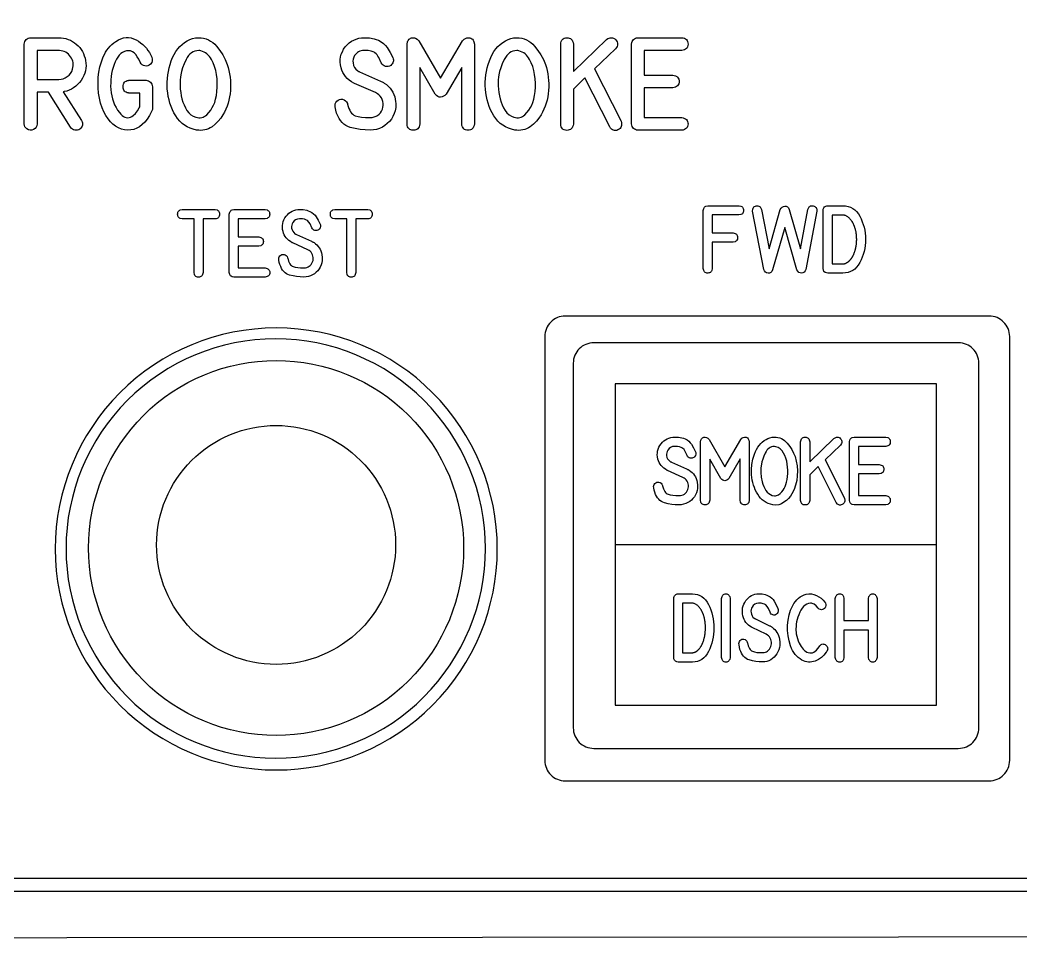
# Model space of a CAD drawing. Extents: x 27 to 704, y 10 to 614.
# Drawn here: x 619.08 to 668.92, y 181.49 to 227.25 of the extents above; entities that cross this region are included whole.
import ezdxf

# ---------------------------------------------------------------- set-up
doc = ezdxf.new("R2010")
doc.units = 0
for name, color, linetype in [('_BACKPANEL', 5, 'CONTINUOUS'), ('_ENGRAVING', 105, 'CONTINUOUS'), ('_LABELS', 30, 'CONTINUOUS'), ('_TOPLAYER', 1, 'CONTINUOUS')]:
    doc.layers.add(name, color=color, linetype=linetype)

msp = doc.modelspace()

# ---------------------------------------------------------------- linework, layer by layer
at = {"layer": '_BACKPANEL'}
for points in [[(704.25, 184.12), (704.25, 181.607), (559.25, 181.485), (559.25, 181.543), (559.25, 201.992), (559.25, 215.381), (559.25, 268.938), (559.25, 295.716), (559.25, 309.105), (704.25, 309.105), (704.25, 295.716), (704.25, 268.938), (704.25, 215.381), (704.25, 201.992)], [(667.334, 212.508), (646.239, 212.508), (646.133, 212.502), (646.031, 212.487), (645.933, 212.462), (645.838, 212.427), (645.748, 212.384), (645.664, 212.333), (645.585, 212.274), (645.512, 212.207), (645.445, 212.135), (645.386, 212.056), (645.335, 211.971), (645.292, 211.881), (645.258, 211.786), (645.232, 211.688), (645.217, 211.586), (645.211, 211.48), (645.211, 190.385), (645.217, 190.28), (645.232, 190.178), (645.258, 190.079), (645.292, 189.985), (645.335, 189.895), (645.386, 189.81), (645.445, 189.731), (645.512, 189.658), (645.585, 189.592), (645.664, 189.533), (645.748, 189.481), (645.838, 189.438), (645.933, 189.404), (646.031, 189.379), (646.133, 189.363), (646.239, 189.358), (667.334, 189.358), (667.44, 189.363), (667.542, 189.379), (667.64, 189.404), (667.735, 189.438), (667.825, 189.481), (667.909, 189.533), (667.988, 189.592), (668.061, 189.658), (668.127, 189.731), (668.187, 189.81), (668.238, 189.895), (668.281, 189.985), (668.315, 190.079), (668.341, 190.178), (668.356, 190.28), (668.361, 190.385), (668.361, 211.48), (668.356, 211.586), (668.341, 211.688), (668.315, 211.786), (668.281, 211.881), (668.238, 211.971), (668.187, 212.056), (668.127, 212.135), (668.061, 212.207), (667.988, 212.274), (667.909, 212.333), (667.825, 212.384), (667.735, 212.427), (667.64, 212.462), (667.542, 212.487), (667.44, 212.502)]]:
    msp.add_lwpolyline(points, close=True, dxfattribs=at)
msp.add_lwpolyline([(631.833, 207.059, -0.414214), (637.783, 201.109, -0.414214), (631.833, 195.159, -0.414214), (625.883, 201.109, -0.414214)], format="xyb", close=True, dxfattribs=at)
at = {"layer": '_ENGRAVING'}
for points in [[(622.139, 222.244), (622.169, 222.182), (622.188, 222.122), (622.195, 222.065), (622.191, 222.01), (622.175, 221.958), (622.147, 221.908), (622.108, 221.861), (622.058, 221.816), (622.002, 221.784), (621.942, 221.765), (621.878, 221.758), (621.809, 221.765), (621.744, 221.783), (621.687, 221.812), (621.641, 221.852), (621.603, 221.904), (620.494, 223.657), (619.931, 223.657), (619.931, 222.073), (619.92, 221.982), (619.887, 221.904), (619.831, 221.841), (619.753, 221.79), (619.666, 221.76), (619.581, 221.755), (619.499, 221.776), (619.42, 221.823), (619.366, 221.873), (619.327, 221.932), (619.304, 221.998), (619.296, 222.073), (619.296, 226.05), (619.302, 226.113), (619.319, 226.171), (619.348, 226.224), (619.388, 226.273), (619.436, 226.313), (619.489, 226.342), (619.548, 226.359), (619.612, 226.365), (621.009, 226.365), (621.133, 226.36), (621.253, 226.345), (621.369, 226.32), (621.48, 226.285), (621.587, 226.24), (621.691, 226.184), (621.79, 226.119), (621.885, 226.044), (621.973, 225.961), (622.053, 225.873), (622.124, 225.779), (622.186, 225.68), (622.239, 225.576), (622.283, 225.466), (622.319, 225.351), (622.346, 225.231), (622.363, 225.099), (622.367, 224.97), (622.359, 224.844), (622.337, 224.719), (622.303, 224.596), (622.256, 224.476), (622.195, 224.358), (622.122, 224.241), (622.039, 224.132), (621.95, 224.034), (621.854, 223.947), (621.752, 223.871), (621.643, 223.807), (621.527, 223.754), (621.405, 223.712), (621.277, 223.682), (621.234, 223.675)], [(624.504, 223.612), (624.484, 223.615), (624.42, 223.627), (624.364, 223.647), (624.317, 223.674), (624.278, 223.71), (624.248, 223.753), (624.227, 223.803), (624.214, 223.861), (624.21, 223.927), (624.214, 223.993), (624.227, 224.052), (624.248, 224.102), (624.278, 224.145), (624.317, 224.18), (624.364, 224.208), (624.42, 224.228), (624.484, 224.24), (624.504, 224.245), (624.525, 224.245), (625.355, 224.245), (625.418, 224.239), (625.476, 224.221), (625.53, 224.192), (625.579, 224.151), (625.62, 224.102), (625.649, 224.049), (625.667, 223.99), (625.672, 223.927), (625.672, 222.786), (625.645, 222.728), (625.63, 222.692), (625.614, 222.658), (625.596, 222.624), (625.578, 222.591), (625.562, 222.557), (625.544, 222.523), (625.524, 222.489), (625.411, 222.315), (625.292, 222.165), (625.167, 222.039), (625.034, 221.936), (624.896, 221.858), (624.75, 221.802), (624.598, 221.771), (624.439, 221.763), (624.28, 221.779), (624.128, 221.816), (623.982, 221.874), (623.843, 221.955), (623.71, 222.057), (623.583, 222.182), (623.463, 222.328), (623.35, 222.496), (623.252, 222.677), (623.168, 222.879), (623.097, 223.103), (623.039, 223.348), (622.997, 223.605), (622.973, 223.866), (622.967, 224.129), (622.978, 224.394), (623.009, 224.658), (623.061, 224.916), (623.134, 225.167), (623.227, 225.412), (623.282, 225.529), (623.344, 225.641), (623.412, 225.746), (623.487, 225.845), (623.568, 225.937), (623.655, 226.024), (623.749, 226.104), (623.849, 226.178), (623.978, 226.256), (624.107, 226.315), (624.234, 226.354), (624.36, 226.374), (624.486, 226.375), (624.611, 226.356), (624.735, 226.318), (624.858, 226.26), (624.977, 226.19), (625.088, 226.112), (625.191, 226.028), (625.287, 225.937), (625.374, 225.839), (625.454, 225.735), (625.527, 225.623), (625.591, 225.505), (625.609, 225.469), (625.623, 225.438), (625.641, 225.404), (625.666, 225.302), (625.665, 225.21), (625.637, 225.127), (625.582, 225.055), (625.516, 225.001), (625.446, 224.967), (625.374, 224.953), (625.299, 224.959), (625.227, 224.983), (625.163, 225.021), (625.109, 225.073), (625.063, 225.141), (624.994, 225.292), (624.921, 225.421), (624.844, 225.527), (624.761, 225.609), (624.674, 225.669), (624.582, 225.706), (624.485, 225.719), (624.384, 225.71), (624.283, 225.681), (624.189, 225.636), (624.102, 225.575), (624.021, 225.498), (623.946, 225.405), (623.878, 225.296), (623.817, 225.171), (623.762, 225.03), (623.715, 224.885), (623.676, 224.737), (623.644, 224.586), (623.62, 224.432), (623.604, 224.276), (623.596, 224.117), (623.595, 223.956), (623.602, 223.791), (623.618, 223.628), (623.645, 223.47), (623.683, 223.318), (623.731, 223.171), (623.791, 223.029), (623.861, 222.893), (623.942, 222.761), (624.034, 222.636), (624.101, 222.557), (624.169, 222.493), (624.236, 222.443), (624.304, 222.408), (624.372, 222.388), (624.441, 222.382), (624.51, 222.391), (624.579, 222.415), (624.646, 222.449), (624.71, 222.49), (624.826, 222.592), (624.928, 222.721), (625.015, 222.876), (625.04, 222.926), (625.04, 223.612)], [(629.4, 225.039), (629.447, 224.883), (629.487, 224.725), (629.519, 224.565), (629.542, 224.404), (629.558, 224.241), (629.565, 224.078), (629.565, 223.912), (629.556, 223.745), (629.539, 223.579), (629.514, 223.417), (629.481, 223.259), (629.439, 223.104), (629.389, 222.952), (629.33, 222.805), (629.263, 222.661), (629.188, 222.521), (629.079, 222.355), (628.951, 222.202), (628.805, 222.062), (628.641, 221.936), (628.553, 221.88), (628.463, 221.835), (628.371, 221.799), (628.276, 221.773), (628.18, 221.757), (628.081, 221.75), (627.979, 221.754), (627.876, 221.767), (627.71, 221.804), (627.555, 221.856), (627.409, 221.923), (627.274, 222.004), (627.148, 222.101), (627.033, 222.212), (626.927, 222.337), (626.832, 222.478), (626.746, 222.628), (626.67, 222.782), (626.603, 222.941), (626.547, 223.103), (626.5, 223.27), (626.462, 223.441), (626.434, 223.616), (626.416, 223.796), (626.408, 223.977), (626.409, 224.156), (626.419, 224.335), (626.439, 224.512), (626.468, 224.689), (626.507, 224.864), (626.555, 225.038), (626.612, 225.21), (626.679, 225.377), (626.755, 225.531), (626.84, 225.674), (626.935, 225.805), (627.039, 225.924), (627.152, 226.032), (627.274, 226.128), (627.405, 226.212), (627.54, 226.279), (627.677, 226.327), (627.818, 226.355), (627.961, 226.365), (628.097, 226.358), (628.226, 226.339), (628.348, 226.306), (628.464, 226.26), (628.574, 226.202), (628.678, 226.13), (628.775, 226.045), (628.866, 225.947), (629.031, 225.734), (629.175, 225.512), (629.298, 225.28)], [(637.034, 224.209), (637.07, 224.193), (637.11, 224.173), (637.146, 224.152), (637.181, 224.131), (637.218, 224.11), (637.324, 224.033), (637.42, 223.949), (637.505, 223.859), (637.579, 223.761), (637.643, 223.656), (637.696, 223.544), (637.738, 223.425), (637.77, 223.299), (637.786, 223.197), (637.794, 223.094), (637.795, 222.989), (637.788, 222.883), (637.761, 222.733), (637.716, 222.589), (637.653, 222.45), (637.573, 222.317), (637.478, 222.194), (637.371, 222.087), (637.253, 221.994), (637.124, 221.915), (636.977, 221.848), (636.828, 221.801), (636.677, 221.772), (636.523, 221.762), (636.265, 221.771), (636.013, 221.796), (635.766, 221.838), (635.526, 221.896), (635.411, 221.937), (635.305, 221.991), (635.208, 222.06), (635.119, 222.142), (635.039, 222.239), (634.967, 222.35), (634.903, 222.474), (634.848, 222.613), (634.808, 222.766), (634.776, 222.924), (634.769, 223.002), (634.779, 223.076), (634.809, 223.145), (634.856, 223.209), (634.917, 223.262), (634.984, 223.295), (635.058, 223.309), (635.139, 223.304), (635.221, 223.277), (635.29, 223.231), (635.345, 223.166), (635.386, 223.083), (635.393, 223.063), (635.423, 222.947), (635.457, 222.844), (635.497, 222.752), (635.541, 222.673), (635.591, 222.607), (635.646, 222.552), (635.705, 222.51), (635.77, 222.48), (635.918, 222.439), (636.092, 222.412), (636.292, 222.397), (636.518, 222.395), (636.624, 222.401), (636.722, 222.421), (636.81, 222.453), (636.89, 222.498), (636.962, 222.556), (637.024, 222.628), (637.078, 222.712), (637.124, 222.809), (637.152, 222.902), (637.165, 222.997), (637.163, 223.094), (637.146, 223.193), (637.115, 223.288), (637.073, 223.375), (637.018, 223.454), (636.95, 223.525), (636.875, 223.579), (636.779, 223.63), (635.737, 224.087), (635.704, 224.105), (635.582, 224.176), (635.472, 224.254), (635.375, 224.34), (635.29, 224.432), (635.216, 224.532), (635.155, 224.638), (635.106, 224.752), (635.069, 224.873), (635.039, 225.015), (635.026, 225.153), (635.028, 225.288), (635.046, 225.419), (635.08, 225.547), (635.131, 225.67), (635.197, 225.791), (635.279, 225.907), (635.373, 226.014), (635.474, 226.107), (635.582, 226.186), (635.697, 226.25), (635.819, 226.3), (635.948, 226.336), (636.085, 226.358), (636.228, 226.365), (636.476, 226.358), (636.71, 226.314), (636.823, 226.285), (636.937, 226.241), (637.07, 226.168), (637.187, 226.084), (637.288, 225.986), (637.371, 225.876), (637.515, 225.635), (637.644, 225.375), (637.664, 225.316), (637.672, 225.262), (637.671, 225.211), (637.661, 225.162), (637.641, 225.116), (637.614, 225.066), (637.585, 225.03), (637.538, 224.99), (637.478, 224.955), (637.415, 224.936), (637.35, 224.931), (637.281, 224.94), (637.216, 224.963), (637.158, 225.001), (637.109, 225.053), (637.068, 225.12), (636.943, 225.387), (636.906, 225.452), (636.863, 225.512), (636.813, 225.565), (636.757, 225.613), (636.708, 225.644), (636.661, 225.666), (636.559, 225.703), (636.413, 225.728), (636.206, 225.735), (636.132, 225.73), (636.064, 225.717), (635.999, 225.696), (635.939, 225.667), (635.884, 225.631), (635.833, 225.586), (635.786, 225.534), (635.744, 225.474), (635.699, 225.389), (635.67, 225.3), (635.658, 225.206), (635.663, 225.107), (635.69, 224.989), (635.737, 224.885), (635.807, 224.795), (635.897, 224.72), (635.917, 224.705), (635.942, 224.69), (635.967, 224.679), (635.994, 224.668)], [(641.708, 222.071), (641.693, 221.997), (641.67, 221.933), (641.64, 221.879), (641.604, 221.835), (641.561, 221.8), (641.511, 221.776), (641.454, 221.761), (641.39, 221.757), (641.326, 221.762), (641.269, 221.777), (641.219, 221.801), (641.176, 221.836), (641.14, 221.88), (641.111, 221.934), (641.089, 221.997), (641.074, 222.071), (641.074, 224.882), (640.302, 223.561), (640.238, 223.495), (640.171, 223.447), (640.1, 223.417), (640.026, 223.405), (639.952, 223.412), (639.882, 223.441), (639.816, 223.49), (639.755, 223.561), (638.987, 224.875), (638.99, 222.071), (638.977, 221.997), (638.956, 221.934), (638.927, 221.88), (638.89, 221.836), (638.846, 221.802), (638.793, 221.778), (638.733, 221.764), (638.664, 221.759), (638.596, 221.764), (638.536, 221.779), (638.485, 221.803), (638.442, 221.837), (638.407, 221.881), (638.381, 221.935), (638.362, 221.998), (638.353, 222.071), (638.353, 226.045), (638.374, 226.162), (638.393, 226.21), (638.418, 226.252), (638.45, 226.287), (638.487, 226.316), (638.531, 226.339), (638.58, 226.355), (638.681, 226.365), (638.729, 226.358), (638.776, 226.344), (638.864, 226.293), (638.945, 226.212), (640.027, 224.351), (641.121, 226.212), (641.202, 226.293), (641.289, 226.344), (641.335, 226.358), (641.382, 226.364), (641.482, 226.354), (641.531, 226.337), (641.574, 226.315), (641.61, 226.286), (641.642, 226.251), (641.667, 226.209), (641.687, 226.161), (641.708, 226.045)], [(645.242, 225.039), (645.29, 224.883), (645.329, 224.725), (645.361, 224.565), (645.384, 224.404), (645.4, 224.241), (645.407, 224.078), (645.407, 223.912), (645.398, 223.745), (645.381, 223.579), (645.356, 223.417), (645.323, 223.259), (645.281, 223.104), (645.231, 222.952), (645.172, 222.805), (645.105, 222.661), (645.03, 222.521), (644.921, 222.355), (644.793, 222.202), (644.648, 222.062), (644.483, 221.936), (644.396, 221.88), (644.306, 221.835), (644.213, 221.799), (644.119, 221.773), (644.022, 221.757), (643.923, 221.75), (643.822, 221.754), (643.718, 221.767), (643.553, 221.804), (643.397, 221.856), (643.252, 221.923), (643.116, 222.004), (642.991, 222.101), (642.875, 222.212), (642.769, 222.337), (642.674, 222.478), (642.588, 222.628), (642.512, 222.782), (642.446, 222.941), (642.389, 223.103), (642.342, 223.27), (642.304, 223.441), (642.277, 223.616), (642.259, 223.796), (642.25, 223.977), (642.251, 224.156), (642.261, 224.335), (642.281, 224.512), (642.31, 224.689), (642.349, 224.864), (642.397, 225.038), (642.454, 225.21), (642.521, 225.377), (642.597, 225.531), (642.683, 225.674), (642.777, 225.805), (642.881, 225.924), (642.994, 226.032), (643.116, 226.128), (643.248, 226.212), (643.382, 226.279), (643.52, 226.327), (643.66, 226.355), (643.804, 226.365), (643.939, 226.358), (644.068, 226.339), (644.19, 226.306), (644.307, 226.26), (644.417, 226.202), (644.52, 226.13), (644.618, 226.045), (644.708, 225.947), (644.873, 225.734), (645.017, 225.512), (645.14, 225.28)], [(648.289, 226.279), (648.352, 226.32), (648.414, 226.348), (648.473, 226.364), (648.531, 226.367), (648.587, 226.359), (648.641, 226.337), (648.693, 226.304), (648.744, 226.258), (648.787, 226.206), (648.817, 226.153), (648.835, 226.099), (648.84, 226.044), (648.832, 225.989), (648.812, 225.934), (648.779, 225.877), (648.733, 225.82), (647.691, 224.819), (649.012, 222.212), (649.03, 222.136), (649.037, 222.066), (649.034, 222.002), (649.02, 221.945), (648.994, 221.893), (648.959, 221.848), (648.912, 221.809), (648.854, 221.776), (648.793, 221.752), (648.734, 221.74), (648.678, 221.741), (648.626, 221.754), (648.576, 221.779), (648.529, 221.816), (648.485, 221.865), (648.445, 221.927), (647.211, 224.36), (646.637, 223.806), (646.637, 222.066), (646.621, 221.992), (646.598, 221.928), (646.568, 221.873), (646.53, 221.829), (646.485, 221.795), (646.433, 221.771), (646.373, 221.756), (646.306, 221.752), (646.24, 221.758), (646.182, 221.773), (646.132, 221.798), (646.09, 221.832), (646.056, 221.876), (646.03, 221.93), (646.012, 221.993), (646.003, 222.066), (646.003, 226.045), (646.012, 226.119), (646.03, 226.182), (646.056, 226.237), (646.09, 226.281), (646.132, 226.316), (646.182, 226.342), (646.24, 226.358), (646.306, 226.364), (646.373, 226.36), (646.433, 226.346), (646.485, 226.322), (646.53, 226.287), (646.568, 226.242), (646.598, 226.187), (646.621, 226.121), (646.637, 226.045), (646.637, 224.688)], [(652.028, 225.737), (650.162, 225.737), (650.162, 224.506), (651.584, 224.506), (651.659, 224.49), (651.724, 224.468), (651.779, 224.439), (651.824, 224.402), (651.858, 224.358), (651.883, 224.308), (651.898, 224.25), (651.903, 224.185), (651.897, 224.12), (651.882, 224.063), (651.857, 224.012), (651.822, 223.969), (651.778, 223.933), (651.723, 223.903), (651.659, 223.881), (651.584, 223.867), (650.162, 223.867), (650.162, 222.388), (652.028, 222.388), (652.102, 222.373), (652.166, 222.35), (652.221, 222.321), (652.266, 222.285), (652.3, 222.242), (652.325, 222.192), (652.34, 222.135), (652.345, 222.071), (652.34, 222.007), (652.325, 221.95), (652.3, 221.9), (652.266, 221.857), (652.221, 221.821), (652.166, 221.792), (652.102, 221.77), (652.028, 221.756), (649.849, 221.756), (649.782, 221.768), (649.723, 221.789), (649.672, 221.817), (649.628, 221.853), (649.592, 221.897), (649.564, 221.949), (649.543, 222.008), (649.529, 222.075), (649.529, 226.05), (649.544, 226.12), (649.565, 226.181), (649.594, 226.233), (649.631, 226.277), (649.674, 226.312), (649.725, 226.338), (649.783, 226.356), (649.849, 226.365), (652.028, 226.365), (652.102, 226.355), (652.166, 226.336), (652.221, 226.309), (652.265, 226.273), (652.3, 226.23), (652.324, 226.178), (652.339, 226.117), (652.344, 226.049), (652.339, 225.98), (652.324, 225.92), (652.299, 225.868), (652.264, 225.825), (652.22, 225.79), (652.165, 225.764), (652.101, 225.746)], [(621.009, 224.29), (621.122, 224.298), (621.23, 224.325), (621.334, 224.368), (621.433, 224.429), (621.523, 224.504), (621.596, 224.59), (621.654, 224.687), (621.696, 224.794), (621.717, 224.88), (621.729, 224.963), (621.732, 225.045), (621.724, 225.124), (621.707, 225.201), (621.681, 225.276), (621.645, 225.35), (621.599, 225.421), (621.546, 225.487), (621.488, 225.545), (621.425, 225.596), (621.358, 225.638), (621.286, 225.673), (621.209, 225.7), (621.127, 225.719), (621.041, 225.73), (619.931, 225.73), (619.931, 224.29)], [(627.979, 225.726), (627.879, 225.719), (627.785, 225.698), (627.697, 225.663), (627.616, 225.614), (627.54, 225.552), (627.472, 225.475), (627.409, 225.384), (627.353, 225.28), (627.256, 225.065), (627.179, 224.867), (627.122, 224.685), (627.084, 224.519), (627.066, 224.398), (627.054, 224.266), (627.052, 223.963), (627.062, 223.801), (627.081, 223.639), (627.11, 223.478), (627.147, 223.319), (627.194, 223.163), (627.251, 223.016), (627.318, 222.876), (627.396, 222.745), (627.486, 222.628), (627.589, 222.532), (627.705, 222.458), (627.833, 222.406), (627.911, 222.386), (627.985, 222.377), (628.057, 222.377), (628.127, 222.388), (628.193, 222.408), (628.257, 222.439), (628.318, 222.48), (628.377, 222.531), (628.484, 222.645), (628.577, 222.762), (628.657, 222.883), (628.722, 223.007), (628.777, 223.146), (628.823, 223.306), (628.859, 223.486), (628.885, 223.687), (628.9, 223.897), (628.902, 224.107), (628.89, 224.317), (628.865, 224.527), (628.825, 224.732), (628.77, 224.926), (628.7, 225.11), (628.614, 225.283), (628.565, 225.364), (628.511, 225.436), (628.452, 225.501), (628.388, 225.559), (628.319, 225.609), (628.245, 225.651), (628.167, 225.685), (628.083, 225.712), (628.035, 225.722)], [(643.822, 225.726), (643.721, 225.719), (643.627, 225.698), (643.539, 225.663), (643.458, 225.614), (643.383, 225.552), (643.314, 225.475), (643.251, 225.384), (643.195, 225.28), (643.098, 225.065), (643.021, 224.867), (642.964, 224.685), (642.926, 224.519), (642.908, 224.398), (642.897, 224.266), (642.894, 223.963), (642.905, 223.801), (642.924, 223.639), (642.952, 223.478), (642.989, 223.319), (643.036, 223.163), (643.093, 223.016), (643.161, 222.876), (643.239, 222.745), (643.329, 222.628), (643.431, 222.532), (643.547, 222.458), (643.675, 222.406), (643.753, 222.386), (643.828, 222.377), (643.9, 222.377), (643.969, 222.388), (644.035, 222.408), (644.099, 222.439), (644.16, 222.48), (644.219, 222.531), (644.326, 222.645), (644.42, 222.762), (644.499, 222.883), (644.564, 223.007), (644.619, 223.146), (644.665, 223.306), (644.701, 223.486), (644.728, 223.687), (644.743, 223.897), (644.744, 224.107), (644.733, 224.317), (644.707, 224.527), (644.668, 224.732), (644.613, 224.926), (644.542, 225.11), (644.456, 225.283), (644.407, 225.364), (644.353, 225.436), (644.294, 225.501), (644.23, 225.559), (644.161, 225.609), (644.088, 225.651), (644.009, 225.685), (643.925, 225.712), (643.877, 225.722)], [(653.099, 214.875), (653.099, 217.766), (653.124, 217.862), (653.145, 217.9), (653.17, 217.932), (653.202, 217.958), (653.238, 217.978), (653.327, 217.999), (654.883, 217.999), (654.981, 217.977), (655.019, 217.958), (655.051, 217.932), (655.075, 217.9), (655.093, 217.861), (655.103, 217.817), (655.107, 217.767), (655.103, 217.716), (655.093, 217.672), (655.075, 217.634), (655.05, 217.603), (655.018, 217.577), (654.979, 217.558), (654.88, 217.538), (653.551, 217.538), (653.551, 216.642), (654.587, 216.642), (654.685, 216.622), (654.723, 216.603), (654.755, 216.578), (654.779, 216.548), (654.797, 216.511), (654.808, 216.469), (654.813, 216.42), (654.81, 216.372), (654.8, 216.329), (654.782, 216.291), (654.758, 216.258), (654.726, 216.231), (654.687, 216.209), (654.587, 216.181), (653.551, 216.181), (653.551, 214.875), (653.531, 214.776), (653.512, 214.737), (653.488, 214.705), (653.458, 214.679), (653.422, 214.661), (653.38, 214.65), (653.333, 214.646), (653.285, 214.648), (653.243, 214.659), (653.205, 214.676), (653.173, 214.701), (653.147, 214.734), (653.126, 214.773)], [(657.377, 217.812), (657.939, 215.852), (658.315, 217.812), (658.357, 217.906), (658.384, 217.941), (658.415, 217.967), (658.45, 217.986), (658.489, 217.996), (658.533, 217.998), (658.58, 217.992), (658.626, 217.979), (658.665, 217.96), (658.698, 217.935), (658.724, 217.905), (658.743, 217.868), (658.755, 217.826), (658.761, 217.725), (658.204, 214.831), (658.172, 214.751), (658.126, 214.693), (658.067, 214.656), (657.995, 214.642), (657.921, 214.65), (657.858, 214.68), (657.806, 214.733), (657.766, 214.808), (657.158, 216.922), (656.555, 214.808), (656.513, 214.731), (656.461, 214.678), (656.4, 214.648), (656.328, 214.642), (656.258, 214.658), (656.198, 214.695), (656.15, 214.753), (656.113, 214.831), (655.557, 217.725), (655.568, 217.83), (655.583, 217.873), (655.603, 217.909), (655.628, 217.94), (655.66, 217.964), (655.697, 217.983), (655.74, 217.995), (655.784, 217.999), (655.826, 217.996), (655.864, 217.985), (655.898, 217.966), (655.93, 217.94), (655.959, 217.905), (656.007, 217.812), (656.378, 215.848), (656.941, 217.812), (656.981, 217.883), (657.031, 217.935), (657.091, 217.967), (657.162, 217.979), (657.232, 217.97), (657.292, 217.94), (657.34, 217.887)], [(659.298, 217.999), (660.055, 217.999), (660.191, 217.99), (660.319, 217.966), (660.438, 217.925), (660.548, 217.867), (660.65, 217.794), (660.742, 217.704), (660.826, 217.597), (660.9, 217.474), (660.966, 217.341), (661.023, 217.205), (661.072, 217.066), (661.111, 216.924), (661.142, 216.778), (661.164, 216.629), (661.177, 216.476), (661.182, 216.32), (661.177, 216.165), (661.164, 216.012), (661.142, 215.863), (661.111, 215.717), (661.071, 215.575), (661.023, 215.435), (660.966, 215.299), (660.9, 215.167), (660.825, 215.044), (660.741, 214.937), (660.649, 214.847), (660.547, 214.773), (660.437, 214.716), (660.319, 214.675), (660.191, 214.65), (660.055, 214.642), (659.298, 214.642), (659.301, 214.642), (659.298, 214.642), (659.24, 214.652), (659.167, 214.681), (659.115, 214.728), (659.084, 214.793), (659.074, 214.875), (659.073, 214.875), (659.074, 217.769), (659.073, 217.782), (659.079, 217.826), (659.092, 217.866), (659.114, 217.902), (659.142, 217.936), (659.177, 217.963), (659.214, 217.983), (659.255, 217.995), (659.299, 217.999)], [(627.748, 214.671), (627.748, 217.345), (627.156, 217.345), (627.057, 217.366), (627.018, 217.386), (626.986, 217.412), (626.962, 217.444), (626.944, 217.482), (626.934, 217.526), (626.931, 217.576), (626.934, 217.627), (626.945, 217.671), (626.963, 217.709), (626.987, 217.741), (627.019, 217.767), (627.058, 217.787), (627.156, 217.809), (628.793, 217.809), (628.891, 217.788), (628.929, 217.768), (628.96, 217.742), (628.985, 217.71), (629.002, 217.671), (629.013, 217.627), (629.017, 217.576), (629.013, 217.526), (629.003, 217.481), (628.986, 217.443), (628.961, 217.411), (628.93, 217.385), (628.891, 217.366), (628.846, 217.352), (628.793, 217.345), (628.203, 217.345), (628.203, 214.671), (628.174, 214.569), (628.152, 214.529), (628.125, 214.496), (628.092, 214.471), (628.055, 214.454), (628.012, 214.443), (627.965, 214.441), (627.917, 214.445), (627.876, 214.456), (627.84, 214.474), (627.81, 214.5), (627.786, 214.532), (627.767, 214.571)], [(631.289, 217.35), (629.952, 217.35), (629.952, 216.45), (630.971, 216.45), (631.071, 216.423), (631.111, 216.401), (631.143, 216.375), (631.168, 216.343), (631.186, 216.306), (631.196, 216.263), (631.2, 216.216), (631.196, 216.169), (631.185, 216.127), (631.167, 216.09), (631.142, 216.058), (631.11, 216.031), (631.071, 216.01), (630.971, 215.983), (629.952, 215.983), (629.952, 214.903), (631.289, 214.903), (631.389, 214.875), (631.428, 214.854), (631.46, 214.827), (631.485, 214.796), (631.502, 214.759), (631.513, 214.718), (631.517, 214.671), (631.513, 214.624), (631.502, 214.582), (631.485, 214.546), (631.46, 214.515), (631.428, 214.488), (631.389, 214.467), (631.289, 214.441), (629.727, 214.441), (629.637, 214.465), (629.601, 214.486), (629.569, 214.512), (629.543, 214.544), (629.523, 214.582), (629.498, 214.674), (629.498, 217.579), (629.524, 217.675), (629.545, 217.713), (629.571, 217.745), (629.602, 217.771), (629.639, 217.79), (629.727, 217.809), (631.289, 217.809), (631.389, 217.788), (631.428, 217.768), (631.46, 217.742), (631.484, 217.71), (631.502, 217.672), (631.512, 217.628), (631.516, 217.578), (631.512, 217.528), (631.501, 217.484), (631.484, 217.446), (631.459, 217.415), (631.427, 217.389), (631.388, 217.37)], [(633.588, 216.233), (633.614, 216.222), (633.643, 216.207), (633.669, 216.192), (633.694, 216.177), (633.721, 216.161), (633.797, 216.105), (633.865, 216.044), (633.926, 215.977), (633.979, 215.906), (634.025, 215.829), (634.063, 215.748), (634.093, 215.661), (634.116, 215.569), (634.134, 215.419), (634.129, 215.265), (634.109, 215.155), (634.077, 215.049), (634.032, 214.948), (633.975, 214.851), (633.906, 214.761), (633.83, 214.683), (633.745, 214.615), (633.653, 214.557), (633.548, 214.508), (633.441, 214.473), (633.332, 214.452), (633.222, 214.445), (633.037, 214.452), (632.856, 214.47), (632.68, 214.501), (632.507, 214.543), (632.425, 214.573), (632.349, 214.613), (632.279, 214.663), (632.216, 214.723), (632.158, 214.794), (632.106, 214.875), (632.061, 214.966), (632.022, 215.067), (631.993, 215.179), (631.97, 215.294), (631.964, 215.352), (631.972, 215.406), (631.993, 215.456), (632.027, 215.503), (632.07, 215.541), (632.119, 215.566), (632.172, 215.576), (632.23, 215.572), (632.289, 215.552), (632.338, 215.519), (632.377, 215.472), (632.407, 215.411), (632.412, 215.396), (632.458, 215.236), (632.518, 215.111), (632.554, 215.062), (632.593, 215.023), (632.636, 214.992), (632.682, 214.97), (632.788, 214.94), (632.913, 214.92), (633.056, 214.909), (633.219, 214.908), (633.295, 214.912), (633.364, 214.927), (633.428, 214.95), (633.485, 214.983), (633.537, 215.026), (633.581, 215.078), (633.62, 215.139), (633.653, 215.21), (633.673, 215.278), (633.683, 215.348), (633.681, 215.419), (633.669, 215.491), (633.647, 215.56), (633.616, 215.624), (633.577, 215.682), (633.529, 215.733), (633.474, 215.773), (633.406, 215.811), (632.659, 216.145), (632.635, 216.158), (632.547, 216.21), (632.469, 216.267), (632.399, 216.329), (632.338, 216.397), (632.285, 216.469), (632.241, 216.547), (632.206, 216.63), (632.18, 216.719), (632.158, 216.822), (632.149, 216.924), (632.15, 217.022), (632.163, 217.118), (632.188, 217.211), (632.224, 217.302), (632.272, 217.389), (632.331, 217.474), (632.398, 217.553), (632.47, 217.621), (632.548, 217.678), (632.63, 217.725), (632.718, 217.762), (632.81, 217.788), (632.908, 217.804), (633.011, 217.809), (633.188, 217.804), (633.356, 217.772), (633.437, 217.751), (633.519, 217.719), (633.615, 217.666), (633.698, 217.603), (633.77, 217.532), (633.83, 217.452), (633.933, 217.276), (634.025, 217.085), (634.04, 217.043), (634.045, 216.966), (634.024, 216.896), (633.983, 216.834), (633.95, 216.804), (633.907, 216.779), (633.862, 216.765), (633.815, 216.761), (633.766, 216.768), (633.719, 216.785), (633.677, 216.812), (633.642, 216.851), (633.612, 216.899), (633.523, 217.094), (633.466, 217.185), (633.39, 217.26), (633.321, 217.298), (633.248, 217.325), (633.143, 217.344), (632.994, 217.349), (632.893, 217.335), (632.804, 217.299), (632.727, 217.24), (632.664, 217.158), (632.631, 217.096), (632.61, 217.031), (632.602, 216.962), (632.606, 216.89), (632.625, 216.803), (632.659, 216.728), (632.709, 216.662), (632.773, 216.607), (632.788, 216.596), (632.806, 216.585), (632.823, 216.577), (632.843, 216.569)], [(635.352, 214.671), (635.352, 217.345), (634.76, 217.345), (634.661, 217.366), (634.622, 217.386), (634.59, 217.412), (634.566, 217.444), (634.548, 217.482), (634.538, 217.526), (634.534, 217.576), (634.538, 217.627), (634.549, 217.671), (634.566, 217.709), (634.591, 217.741), (634.623, 217.767), (634.661, 217.787), (634.76, 217.809), (636.397, 217.809), (636.495, 217.788), (636.533, 217.768), (636.564, 217.742), (636.589, 217.71), (636.606, 217.671), (636.617, 217.627), (636.621, 217.576), (636.617, 217.526), (636.607, 217.481), (636.59, 217.443), (636.565, 217.411), (636.534, 217.385), (636.495, 217.366), (636.45, 217.352), (636.397, 217.345), (635.807, 217.345), (635.807, 214.671), (635.778, 214.569), (635.756, 214.529), (635.729, 214.496), (635.696, 214.471), (635.659, 214.454), (635.616, 214.443), (635.569, 214.441), (635.521, 214.445), (635.48, 214.456), (635.444, 214.474), (635.414, 214.5), (635.39, 214.532), (635.371, 214.571)], [(660.055, 215.104), (660.061, 215.104), (660.069, 215.104), (660.075, 215.105), (660.082, 215.106), (660.089, 215.107), (660.098, 215.108), (660.105, 215.108), (660.113, 215.109), (660.119, 215.11), (660.127, 215.111), (660.14, 215.114), (660.146, 215.117), (660.154, 215.121), (660.162, 215.122), (660.171, 215.124), (660.177, 215.126), (660.185, 215.129), (660.199, 215.136), (660.216, 215.142), (660.222, 215.145), (660.23, 215.149), (660.243, 215.157), (660.259, 215.165), (660.265, 215.169), (660.273, 215.175), (660.288, 215.185), (660.295, 215.189), (660.304, 215.195), (660.31, 215.199), (660.318, 215.206), (660.325, 215.21), (660.333, 215.216), (660.349, 215.229), (660.362, 215.242), (660.368, 215.249), (660.376, 215.257), (660.383, 215.263), (660.391, 215.272), (660.405, 215.285), (660.412, 215.291), (660.42, 215.299), (660.426, 215.307), (660.434, 215.316), (660.447, 215.332), (660.461, 215.35), (660.474, 215.368), (660.481, 215.377), (660.489, 215.386), (660.494, 215.396), (660.502, 215.406), (660.507, 215.417), (660.515, 215.427), (660.527, 215.447), (660.533, 215.458), (660.54, 215.468), (660.546, 215.479), (660.553, 215.49), (660.563, 215.511), (660.568, 215.522), (660.576, 215.535), (660.581, 215.546), (660.588, 215.558), (660.593, 215.57), (660.598, 215.583), (660.609, 215.608), (660.621, 215.634), (660.625, 215.646), (660.63, 215.66), (660.634, 215.673), (660.64, 215.688), (660.648, 215.714), (660.652, 215.727), (660.658, 215.742), (660.666, 215.77), (660.675, 215.798), (660.678, 215.812), (660.682, 215.827), (660.685, 215.841), (660.69, 215.857), (660.692, 215.869), (660.696, 215.884), (660.701, 215.916), (660.703, 215.93), (660.707, 215.945), (660.709, 215.959), (660.712, 215.975), (660.717, 216.006), (660.72, 216.021), (660.724, 216.037), (660.727, 216.068), (660.728, 216.082), (660.73, 216.099), (660.733, 216.13), (660.735, 216.161), (660.736, 216.194), (660.738, 216.225), (660.739, 216.241), (660.741, 216.258), (660.742, 216.272), (660.743, 216.289), (660.743, 216.304), (660.743, 216.32), (660.743, 216.336), (660.743, 216.352), (660.742, 216.367), (660.741, 216.384), (660.741, 216.399), (660.741, 216.415), (660.738, 216.448), (660.736, 216.478), (660.733, 216.512), (660.732, 216.542), (660.728, 216.573), (660.726, 216.588), (660.725, 216.604), (660.719, 216.635), (660.715, 216.649), (660.714, 216.665), (660.709, 216.696), (660.704, 216.727), (660.696, 216.756), (660.691, 216.784), (660.687, 216.798), (660.683, 216.814), (660.679, 216.828), (660.675, 216.843), (660.667, 216.871), (660.659, 216.899), (660.654, 216.911), (660.65, 216.925), (660.64, 216.953), (660.63, 216.979), (660.625, 216.992), (660.621, 217.005), (660.614, 217.017), (660.609, 217.03), (660.598, 217.055), (660.588, 217.078), (660.577, 217.102), (660.571, 217.113), (660.566, 217.123), (660.553, 217.146), (660.54, 217.168), (660.533, 217.178), (660.527, 217.189), (660.515, 217.209), (660.508, 217.219), (660.503, 217.228), (660.476, 217.266), (660.45, 217.302), (660.421, 217.335), (660.392, 217.366), (660.365, 217.394), (660.334, 217.418), (660.304, 217.443), (660.273, 217.464), (660.244, 217.482), (660.216, 217.497), (660.185, 217.509), (660.154, 217.52), (660.14, 217.524), (660.127, 217.53), (660.098, 217.535), (660.069, 217.536), (660.061, 217.536), (660.055, 217.536), (659.524, 217.536), (659.524, 215.104)], [(565.08, 183.867), (700.897, 183.867), (700.897, 184.504), (565.08, 184.504)]]:
    msp.add_lwpolyline(points, close=True, dxfattribs=at)
for points in [[(631.841, 211.914, 0.414214), (620.835, 200.907, 0.414214), (631.841, 189.901, 0.414214), (642.848, 200.907, 0.414214)], [(631.814, 211.368, 0.414214), (621.372, 200.926, 0.414214), (631.814, 190.485, 0.414214), (642.255, 200.926, 0.414214)]]:
    msp.add_lwpolyline(points, format="xyb", close=True, dxfattribs=at)
at = {"layer": '_LABELS'}
for points in [[(664.721, 193.131), (664.721, 209.133), (648.721, 209.133), (648.721, 193.131)], [(652.269, 204.897), (652.295, 204.886), (652.325, 204.871), (652.351, 204.856), (652.376, 204.84), (652.403, 204.825), (652.48, 204.768), (652.549, 204.707), (652.61, 204.641), (652.664, 204.569), (652.71, 204.492), (652.749, 204.41), (652.779, 204.323), (652.802, 204.231), (652.82, 204.08), (652.815, 203.926), (652.796, 203.816), (652.763, 203.71), (652.718, 203.608), (652.66, 203.511), (652.591, 203.421), (652.514, 203.342), (652.428, 203.274), (652.335, 203.216), (652.228, 203.167), (652.121, 203.132), (652.011, 203.111), (651.899, 203.104), (651.712, 203.11), (651.53, 203.129), (651.351, 203.159), (651.177, 203.202), (651.094, 203.232), (651.018, 203.272), (650.947, 203.322), (650.883, 203.383), (650.824, 203.454), (650.772, 203.535), (650.726, 203.626), (650.687, 203.728), (650.657, 203.84), (650.634, 203.955), (650.629, 204.013), (650.637, 204.067), (650.658, 204.118), (650.692, 204.165), (650.736, 204.203), (650.785, 204.228), (650.838, 204.238), (650.897, 204.234), (650.956, 204.214), (651.006, 204.181), (651.046, 204.133), (651.076, 204.073), (651.081, 204.058), (651.127, 203.897), (651.188, 203.772), (651.224, 203.723), (651.264, 203.683), (651.307, 203.652), (651.354, 203.63), (651.461, 203.601), (651.587, 203.58), (651.732, 203.569), (651.896, 203.568), (651.973, 203.573), (652.043, 203.587), (652.107, 203.61), (652.165, 203.644), (652.217, 203.686), (652.263, 203.738), (652.302, 203.8), (652.335, 203.871), (652.355, 203.94), (652.365, 204.009), (652.363, 204.08), (652.351, 204.153), (652.329, 204.222), (652.297, 204.286), (652.258, 204.344), (652.209, 204.396), (652.154, 204.436), (652.085, 204.473), (651.33, 204.808), (651.306, 204.821), (651.218, 204.873), (651.138, 204.931), (651.068, 204.993), (651.006, 205.061), (650.953, 205.134), (650.909, 205.212), (650.873, 205.295), (650.846, 205.384), (650.825, 205.488), (650.815, 205.59), (650.817, 205.688), (650.83, 205.784), (650.855, 205.878), (650.891, 205.969), (650.939, 206.056), (650.999, 206.142), (651.067, 206.22), (651.14, 206.289), (651.218, 206.346), (651.301, 206.394), (651.39, 206.43), (651.483, 206.456), (651.582, 206.472), (651.686, 206.477), (651.865, 206.472), (652.035, 206.44), (652.117, 206.419), (652.199, 206.387), (652.296, 206.334), (652.381, 206.271), (652.453, 206.2), (652.514, 206.119), (652.618, 205.943), (652.711, 205.752), (652.726, 205.709), (652.731, 205.632), (652.709, 205.562), (652.669, 205.499), (652.634, 205.47), (652.591, 205.444), (652.546, 205.43), (652.498, 205.426), (652.449, 205.433), (652.401, 205.45), (652.359, 205.478), (652.324, 205.516), (652.294, 205.565), (652.203, 205.761), (652.146, 205.852), (652.069, 205.927), (652, 205.965), (651.925, 205.992), (651.819, 206.011), (651.669, 206.016), (651.567, 206.002), (651.477, 205.966), (651.4, 205.907), (651.335, 205.824), (651.302, 205.762), (651.282, 205.697), (651.273, 205.628), (651.277, 205.555), (651.296, 205.469), (651.33, 205.393), (651.381, 205.327), (651.446, 205.272), (651.461, 205.261), (651.479, 205.25), (651.497, 205.242), (651.516, 205.234)], [(655.395, 203.33), (655.368, 203.229), (655.346, 203.19), (655.32, 203.157), (655.289, 203.132), (655.252, 203.114), (655.211, 203.104), (655.165, 203.1), (655.119, 203.104), (655.077, 203.115), (655.041, 203.133), (655.01, 203.158), (654.984, 203.19), (654.963, 203.23), (654.936, 203.33), (654.936, 205.39), (654.377, 204.422), (654.331, 204.374), (654.282, 204.339), (654.231, 204.317), (654.177, 204.308), (654.123, 204.314), (654.073, 204.334), (654.025, 204.371), (653.981, 204.422), (653.425, 205.385), (653.426, 203.33), (653.402, 203.23), (653.381, 203.191), (653.354, 203.158), (653.322, 203.134), (653.284, 203.116), (653.24, 203.105), (653.191, 203.102), (653.141, 203.106), (653.098, 203.116), (653.061, 203.134), (653.03, 203.159), (653.004, 203.191), (652.985, 203.231), (652.965, 203.33), (652.965, 206.243), (652.98, 206.329), (653.013, 206.395), (653.063, 206.442), (653.13, 206.47), (653.203, 206.477), (653.271, 206.462), (653.335, 206.425), (653.394, 206.365), (654.178, 205.001), (654.97, 206.365), (655.029, 206.425), (655.092, 206.462), (655.159, 206.477), (655.232, 206.469), (655.298, 206.441), (655.347, 206.394), (655.38, 206.328), (655.395, 206.243)], [(657.672, 205.506), (657.736, 205.275), (657.776, 205.04), (657.792, 204.801), (657.786, 204.557), (657.755, 204.317), (657.701, 204.087), (657.622, 203.868), (657.519, 203.66), (657.44, 203.539), (657.348, 203.427), (657.242, 203.324), (657.123, 203.231), (656.994, 203.157), (656.859, 203.112), (656.717, 203.096), (656.569, 203.108), (656.449, 203.135), (656.336, 203.173), (656.231, 203.222), (656.133, 203.282), (656.042, 203.352), (655.958, 203.434), (655.882, 203.526), (655.813, 203.629), (655.75, 203.739), (655.695, 203.852), (655.647, 203.968), (655.606, 204.087), (655.572, 204.209), (655.545, 204.335), (655.512, 204.595), (655.506, 204.859), (655.528, 205.12), (655.577, 205.377), (655.654, 205.631), (655.702, 205.753), (655.757, 205.866), (655.819, 205.971), (655.887, 206.067), (655.963, 206.155), (656.044, 206.233), (656.133, 206.304), (656.228, 206.365), (656.326, 206.414), (656.425, 206.449), (656.527, 206.47), (656.631, 206.477), (656.729, 206.473), (656.822, 206.458), (656.911, 206.434), (656.995, 206.401), (657.075, 206.358), (657.15, 206.305), (657.22, 206.243), (657.286, 206.171), (657.406, 206.015), (657.51, 205.852), (657.599, 205.682)], [(659.608, 206.415), (659.698, 206.465), (659.741, 206.477), (659.783, 206.479), (659.823, 206.473), (659.863, 206.457), (659.9, 206.433), (659.937, 206.399), (659.968, 206.361), (659.99, 206.322), (660.003, 206.282), (660.007, 206.243), (660.001, 206.202), (659.986, 206.161), (659.929, 206.078), (659.174, 205.344), (660.131, 203.434), (660.149, 203.327), (660.147, 203.28), (660.137, 203.238), (660.118, 203.2), (660.092, 203.167), (660.059, 203.138), (660.017, 203.114), (659.972, 203.097), (659.93, 203.088), (659.889, 203.089), (659.851, 203.098), (659.815, 203.116), (659.781, 203.144), (659.72, 203.225), (658.827, 205.008), (658.411, 204.602), (658.411, 203.327), (658.383, 203.225), (658.361, 203.186), (658.333, 203.153), (658.301, 203.128), (658.263, 203.11), (658.22, 203.1), (658.172, 203.097), (658.124, 203.101), (658.081, 203.112), (658.045, 203.13), (658.015, 203.156), (657.99, 203.188), (657.971, 203.227), (657.952, 203.327), (657.952, 206.243), (657.971, 206.344), (657.99, 206.384), (658.015, 206.416), (658.045, 206.442), (658.081, 206.46), (658.124, 206.472), (658.172, 206.477), (658.22, 206.474), (658.263, 206.464), (658.301, 206.446), (658.333, 206.42), (658.361, 206.387), (658.383, 206.347), (658.411, 206.243), (658.411, 205.249)], [(662.187, 206.017), (660.836, 206.017), (660.836, 205.115), (661.866, 205.115), (661.968, 205.087), (662.007, 205.066), (662.04, 205.039), (662.065, 205.007), (662.083, 204.97), (662.094, 204.927), (662.097, 204.88), (662.093, 204.832), (662.082, 204.79), (662.064, 204.753), (662.039, 204.721), (662.006, 204.695), (661.967, 204.673), (661.866, 204.647), (660.836, 204.647), (660.836, 203.563), (662.187, 203.563), (662.288, 203.535), (662.327, 203.514), (662.36, 203.487), (662.385, 203.456), (662.403, 203.419), (662.414, 203.377), (662.417, 203.33), (662.414, 203.283), (662.403, 203.242), (662.385, 203.205), (662.36, 203.174), (662.327, 203.147), (662.288, 203.126), (662.187, 203.099), (660.61, 203.099), (660.519, 203.124), (660.481, 203.145), (660.45, 203.171), (660.424, 203.203), (660.403, 203.241), (660.378, 203.334), (660.378, 206.247), (660.404, 206.343), (660.425, 206.381), (660.451, 206.413), (660.483, 206.439), (660.52, 206.458), (660.61, 206.477), (662.187, 206.477), (662.288, 206.456), (662.327, 206.436), (662.36, 206.41), (662.385, 206.378), (662.402, 206.34), (662.413, 206.296), (662.416, 206.246), (662.413, 206.195), (662.402, 206.151), (662.384, 206.113), (662.359, 206.082), (662.327, 206.056), (662.287, 206.037)], [(656.644, 206.009), (656.571, 206.004), (656.503, 205.989), (656.439, 205.963), (656.38, 205.927), (656.326, 205.881), (656.276, 205.825), (656.231, 205.759), (656.19, 205.682), (656.12, 205.525), (656.064, 205.38), (656.023, 205.246), (655.995, 205.125), (655.974, 204.939), (655.972, 204.717), (655.994, 204.48), (656.041, 204.245), (656.075, 204.131), (656.116, 204.023), (656.165, 203.921), (656.222, 203.824), (656.287, 203.739), (656.361, 203.669), (656.445, 203.614), (656.538, 203.576), (656.648, 203.555), (656.7, 203.555), (656.75, 203.563), (656.799, 203.578), (656.845, 203.6), (656.932, 203.668), (657.009, 203.751), (657.077, 203.837), (657.134, 203.925), (657.182, 204.016), (657.222, 204.119), (657.255, 204.236), (657.281, 204.368), (657.3, 204.515), (657.311, 204.669), (657.312, 204.823), (657.304, 204.977), (657.285, 205.131), (657.257, 205.281), (657.217, 205.423), (657.166, 205.558), (657.104, 205.685), (657.029, 205.797), (656.94, 205.887), (656.836, 205.954), (656.719, 205.999)], [(651.848, 198.671), (652.563, 198.671), (652.692, 198.662), (652.813, 198.638), (652.925, 198.596), (653.029, 198.538), (653.125, 198.464), (653.212, 198.372), (653.291, 198.265), (653.362, 198.14), (653.424, 198.006), (653.478, 197.868), (653.524, 197.728), (653.561, 197.583), (653.59, 197.436), (653.611, 197.285), (653.624, 197.131), (653.628, 196.973), (653.624, 196.816), (653.611, 196.662), (653.59, 196.511), (653.561, 196.363), (653.524, 196.219), (653.478, 196.078), (653.424, 195.94), (653.361, 195.806), (653.291, 195.682), (653.211, 195.574), (653.124, 195.483), (653.028, 195.408), (652.925, 195.35), (652.812, 195.309), (652.692, 195.284), (652.563, 195.276), (651.848, 195.276), (651.851, 195.276), (651.848, 195.276), (651.793, 195.286), (651.724, 195.315), (651.675, 195.363), (651.646, 195.428), (651.637, 195.511), (651.635, 195.511), (651.637, 198.439), (651.635, 198.452), (651.641, 198.496), (651.654, 198.536), (651.674, 198.573), (651.701, 198.607), (651.733, 198.635), (651.769, 198.655), (651.807, 198.667), (651.849, 198.671)], [(654.447, 195.504), (654.421, 195.402), (654.4, 195.362), (654.376, 195.329), (654.346, 195.304), (654.312, 195.286), (654.274, 195.275), (654.23, 195.272), (654.187, 195.275), (654.148, 195.286), (654.114, 195.305), (654.085, 195.33), (654.06, 195.363), (654.041, 195.403), (654.015, 195.504), (654.015, 198.435), (654.041, 198.538), (654.06, 198.578), (654.085, 198.611), (654.114, 198.637), (654.148, 198.655), (654.187, 198.666), (654.23, 198.67), (654.274, 198.666), (654.312, 198.656), (654.346, 198.637), (654.376, 198.612), (654.4, 198.579), (654.421, 198.538), (654.447, 198.435)], [(656.406, 197.083), (656.43, 197.071), (656.458, 197.056), (656.482, 197.041), (656.506, 197.025), (656.531, 197.01), (656.602, 196.953), (656.667, 196.892), (656.724, 196.825), (656.774, 196.753), (656.817, 196.676), (656.853, 196.593), (656.881, 196.506), (656.903, 196.413), (656.919, 196.262), (656.915, 196.106), (656.897, 195.996), (656.867, 195.889), (656.824, 195.787), (656.77, 195.689), (656.706, 195.599), (656.634, 195.52), (656.554, 195.451), (656.467, 195.393), (656.368, 195.344), (656.267, 195.309), (656.165, 195.288), (656.061, 195.281), (655.887, 195.287), (655.717, 195.305), (655.551, 195.336), (655.388, 195.379), (655.311, 195.409), (655.24, 195.449), (655.174, 195.5), (655.114, 195.561), (655.06, 195.632), (655.011, 195.713), (654.968, 195.805), (654.931, 195.907), (654.904, 196.02), (654.883, 196.136), (654.877, 196.194), (654.885, 196.248), (654.904, 196.299), (654.936, 196.347), (654.977, 196.385), (655.022, 196.41), (655.072, 196.42), (655.127, 196.416), (655.183, 196.396), (655.229, 196.362), (655.266, 196.315), (655.294, 196.254), (655.299, 196.239), (655.342, 196.077), (655.399, 195.952), (655.432, 195.903), (655.469, 195.862), (655.509, 195.831), (655.553, 195.81), (655.653, 195.779), (655.77, 195.759), (655.905, 195.748), (656.058, 195.747), (656.13, 195.751), (656.195, 195.766), (656.255, 195.789), (656.309, 195.823), (656.357, 195.866), (656.4, 195.918), (656.436, 195.98), (656.467, 196.052), (656.486, 196.12), (656.495, 196.19), (656.494, 196.262), (656.482, 196.334), (656.461, 196.404), (656.432, 196.469), (656.395, 196.527), (656.35, 196.579), (656.299, 196.619), (656.234, 196.657), (655.531, 196.993), (655.508, 197.006), (655.426, 197.059), (655.352, 197.116), (655.286, 197.179), (655.229, 197.247), (655.179, 197.32), (655.138, 197.399), (655.105, 197.483), (655.08, 197.572), (655.06, 197.676), (655.051, 197.778), (655.052, 197.878), (655.065, 197.974), (655.088, 198.068), (655.122, 198.159), (655.166, 198.248), (655.222, 198.333), (655.285, 198.412), (655.353, 198.481), (655.426, 198.539), (655.504, 198.586), (655.586, 198.623), (655.674, 198.65), (655.766, 198.666), (655.862, 198.671), (656.029, 198.666), (656.187, 198.633), (656.264, 198.612), (656.341, 198.58), (656.431, 198.526), (656.51, 198.464), (656.577, 198.392), (656.634, 198.311), (656.731, 198.133), (656.818, 197.941), (656.831, 197.898), (656.836, 197.821), (656.816, 197.751), (656.778, 197.688), (656.746, 197.658), (656.706, 197.633), (656.664, 197.618), (656.619, 197.614), (656.573, 197.621), (656.529, 197.638), (656.49, 197.666), (656.457, 197.705), (656.429, 197.754), (656.345, 197.95), (656.291, 198.042), (656.219, 198.117), (656.155, 198.156), (656.086, 198.183), (655.987, 198.202), (655.847, 198.207), (655.751, 198.193), (655.667, 198.157), (655.596, 198.097), (655.536, 198.014), (655.505, 197.952), (655.486, 197.886), (655.478, 197.817), (655.481, 197.744), (655.499, 197.657), (655.531, 197.581), (655.578, 197.515), (655.639, 197.459), (655.653, 197.448), (655.669, 197.437), (655.686, 197.429), (655.704, 197.421)], [(659.253, 195.806), (659.239, 195.785), (659.231, 195.773), (659.225, 195.763), (659.113, 195.621), (658.985, 195.501), (658.84, 195.402), (658.679, 195.326), (658.595, 195.299), (658.511, 195.28), (658.427, 195.272), (658.344, 195.273), (658.261, 195.284), (658.178, 195.304), (658.095, 195.334), (658.013, 195.374), (657.921, 195.43), (657.835, 195.495), (657.756, 195.57), (657.683, 195.653), (657.616, 195.745), (657.555, 195.847), (657.501, 195.957), (657.453, 196.076), (657.377, 196.327), (657.326, 196.582), (657.3, 196.842), (657.3, 197.107), (657.326, 197.369), (657.377, 197.62), (657.455, 197.86), (657.558, 198.089), (657.62, 198.196), (657.688, 198.292), (657.763, 198.378), (657.844, 198.453), (657.932, 198.518), (658.026, 198.572), (658.127, 198.616), (658.235, 198.649), (658.362, 198.67), (658.49, 198.668), (658.617, 198.643), (658.744, 198.595), (658.865, 198.53), (658.975, 198.453), (659.073, 198.364), (659.16, 198.263), (659.168, 198.251), (659.196, 198.2), (659.21, 198.147), (659.21, 198.091), (659.196, 198.033), (659.172, 197.98), (659.138, 197.937), (659.096, 197.905), (659.046, 197.885), (658.989, 197.877), (658.934, 197.887), (658.881, 197.915), (658.83, 197.961), (658.73, 198.074), (658.631, 198.153), (658.534, 198.198), (658.486, 198.208), (658.438, 198.21), (658.347, 198.196), (658.26, 198.163), (658.178, 198.111), (658.101, 198.041), (658.03, 197.956), (657.965, 197.859), (657.906, 197.752), (657.854, 197.633), (657.809, 197.511), (657.774, 197.392), (657.748, 197.278), (657.732, 197.167), (657.722, 197.046), (657.72, 196.925), (657.737, 196.681), (657.758, 196.56), (657.788, 196.443), (657.827, 196.33), (657.875, 196.221), (657.972, 196.049), (658.025, 195.977), (658.081, 195.913), (658.14, 195.859), (658.202, 195.813), (658.267, 195.776), (658.334, 195.747), (658.404, 195.731), (658.472, 195.73), (658.54, 195.743), (658.608, 195.772), (658.676, 195.816), (658.743, 195.874), (658.81, 195.948), (658.876, 196.037), (658.905, 196.08), (658.977, 196.147), (659.014, 196.166), (659.052, 196.175), (659.089, 196.174), (659.128, 196.164), (659.167, 196.145), (659.206, 196.115), (659.269, 196.045), (659.287, 196.008), (659.297, 195.97), (659.299, 195.93), (659.292, 195.89)], [(659.676, 195.504), (659.676, 198.435), (659.702, 198.54), (659.723, 198.58), (659.748, 198.613), (659.778, 198.639), (659.813, 198.657), (659.853, 198.667), (659.898, 198.67), (659.943, 198.665), (659.982, 198.654), (660.016, 198.635), (660.045, 198.609), (660.068, 198.576), (660.086, 198.536), (660.105, 198.435), (660.105, 197.34), (661.328, 197.34), (661.328, 198.435), (661.353, 198.538), (661.373, 198.578), (661.397, 198.611), (661.426, 198.637), (661.46, 198.655), (661.499, 198.666), (661.542, 198.67), (661.586, 198.666), (661.625, 198.656), (661.659, 198.637), (661.688, 198.612), (661.713, 198.579), (661.733, 198.538), (661.759, 198.435), (661.759, 195.504), (661.733, 195.402), (661.713, 195.362), (661.688, 195.329), (661.659, 195.304), (661.625, 195.286), (661.586, 195.275), (661.542, 195.272), (661.499, 195.275), (661.46, 195.286), (661.426, 195.305), (661.397, 195.33), (661.373, 195.363), (661.353, 195.403), (661.328, 195.504), (661.328, 196.869), (660.105, 196.869), (660.105, 195.504), (660.086, 195.404), (660.068, 195.365), (660.045, 195.332), (660.016, 195.307), (659.982, 195.288), (659.943, 195.277), (659.898, 195.272), (659.853, 195.275), (659.813, 195.286), (659.778, 195.303), (659.748, 195.329), (659.723, 195.362), (659.702, 195.402)], [(652.563, 195.743), (652.569, 195.743), (652.577, 195.743), (652.582, 195.744), (652.589, 195.745), (652.596, 195.746), (652.604, 195.747), (652.61, 195.747), (652.618, 195.748), (652.624, 195.749), (652.631, 195.75), (652.644, 195.753), (652.65, 195.756), (652.657, 195.76), (652.664, 195.761), (652.672, 195.763), (652.679, 195.765), (652.686, 195.768), (652.7, 195.775), (652.715, 195.781), (652.721, 195.784), (652.729, 195.788), (652.741, 195.796), (652.756, 195.805), (652.762, 195.809), (652.77, 195.814), (652.783, 195.824), (652.79, 195.829), (652.799, 195.834), (652.805, 195.839), (652.812, 195.846), (652.818, 195.85), (652.826, 195.856), (652.841, 195.869), (652.853, 195.882), (652.859, 195.889), (652.867, 195.897), (652.873, 195.904), (652.881, 195.912), (652.894, 195.926), (652.9, 195.932), (652.908, 195.94), (652.914, 195.948), (652.922, 195.957), (652.934, 195.974), (652.947, 195.992), (652.96, 196.01), (652.966, 196.019), (652.973, 196.028), (652.979, 196.038), (652.985, 196.048), (652.991, 196.059), (652.998, 196.07), (653.01, 196.09), (653.015, 196.1), (653.022, 196.111), (653.027, 196.122), (653.034, 196.133), (653.043, 196.154), (653.048, 196.166), (653.055, 196.179), (653.061, 196.19), (653.067, 196.202), (653.071, 196.214), (653.076, 196.227), (653.087, 196.252), (653.098, 196.279), (653.102, 196.291), (653.107, 196.305), (653.111, 196.318), (653.116, 196.333), (653.124, 196.36), (653.127, 196.373), (653.133, 196.388), (653.14, 196.416), (653.149, 196.444), (653.152, 196.459), (653.155, 196.474), (653.159, 196.488), (653.163, 196.504), (653.165, 196.517), (653.169, 196.532), (653.174, 196.564), (653.176, 196.578), (653.18, 196.594), (653.181, 196.608), (653.184, 196.623), (653.189, 196.655), (653.191, 196.67), (653.195, 196.686), (653.198, 196.718), (653.199, 196.732), (653.201, 196.749), (653.204, 196.781), (653.206, 196.812), (653.207, 196.846), (653.209, 196.877), (653.209, 196.893), (653.212, 196.91), (653.212, 196.924), (653.213, 196.942), (653.213, 196.957), (653.213, 196.973), (653.213, 196.989), (653.213, 197.005), (653.212, 197.02), (653.212, 197.038), (653.212, 197.053), (653.212, 197.069), (653.209, 197.103), (653.207, 197.132), (653.204, 197.167), (653.203, 197.197), (653.2, 197.229), (653.197, 197.243), (653.196, 197.26), (653.19, 197.292), (653.187, 197.306), (653.186, 197.321), (653.181, 197.353), (653.177, 197.384), (653.169, 197.414), (653.165, 197.442), (653.16, 197.456), (653.157, 197.472), (653.152, 197.486), (653.149, 197.502), (653.142, 197.53), (653.134, 197.558), (653.129, 197.571), (653.125, 197.585), (653.116, 197.613), (653.107, 197.64), (653.102, 197.652), (653.098, 197.666), (653.092, 197.678), (653.087, 197.691), (653.076, 197.716), (653.067, 197.739), (653.057, 197.764), (653.051, 197.775), (653.046, 197.786), (653.034, 197.809), (653.022, 197.83), (653.015, 197.841), (653.01, 197.852), (652.998, 197.872), (652.991, 197.882), (652.987, 197.892), (652.961, 197.93), (652.937, 197.966), (652.909, 197.999), (652.882, 198.031), (652.856, 198.059), (652.827, 198.084), (652.799, 198.109), (652.77, 198.13), (652.742, 198.149), (652.715, 198.164), (652.686, 198.175), (652.657, 198.187), (652.644, 198.191), (652.631, 198.197), (652.604, 198.202), (652.577, 198.203), (652.569, 198.203), (652.563, 198.203), (652.062, 198.203), (652.062, 195.743)]]:
    msp.add_lwpolyline(points, close=True, dxfattribs=at)
msp.add_lwpolyline([(648.72, 201.132), (664.72, 201.132)], dxfattribs=at)
at = {"layer": '_TOPLAYER'}
msp.add_lwpolyline([(665.804, 211.176), (647.654, 211.176), (647.549, 211.171), (647.447, 211.156), (647.349, 211.13), (647.255, 211.096), (647.165, 211.053), (647.08, 211.002), (647.002, 210.943), (646.929, 210.877), (646.863, 210.804), (646.804, 210.725), (646.753, 210.64), (646.709, 210.551), (646.675, 210.457), (646.65, 210.358), (646.634, 210.256), (646.629, 210.151), (646.629, 192.002), (646.634, 191.896), (646.65, 191.794), (646.675, 191.696), (646.709, 191.602), (646.753, 191.512), (646.804, 191.428), (646.863, 191.349), (646.929, 191.276), (647.002, 191.21), (647.08, 191.151), (647.165, 191.1), (647.255, 191.057), (647.349, 191.022), (647.447, 190.997), (647.549, 190.982), (647.654, 190.976), (665.804, 190.976), (665.909, 190.982), (666.011, 190.997), (666.109, 191.022), (666.204, 191.057), (666.293, 191.1), (666.378, 191.151), (666.457, 191.21), (666.53, 191.276), (666.596, 191.349), (666.655, 191.428), (666.706, 191.512), (666.749, 191.602), (666.783, 191.696), (666.808, 191.794), (666.824, 191.896), (666.829, 192.002), (666.829, 210.151), (666.824, 210.256), (666.808, 210.358), (666.783, 210.457), (666.749, 210.551), (666.706, 210.64), (666.655, 210.725), (666.596, 210.804), (666.53, 210.877), (666.457, 210.943), (666.378, 211.002), (666.293, 211.053), (666.204, 211.096), (666.109, 211.13), (666.011, 211.156), (665.909, 211.171)], close=True, dxfattribs=at)
msp.add_lwpolyline([(631.833, 210.293, -0.414214), (641.171, 200.955, -0.414214), (631.833, 191.617, -0.414214), (622.495, 200.955, -0.414214)], format="xyb", close=True, dxfattribs=at)
msp.add_lwpolyline([(704.25, 181.607), (559.25, 181.485)], dxfattribs=at)

doc.saveas('drawing.dxf')
